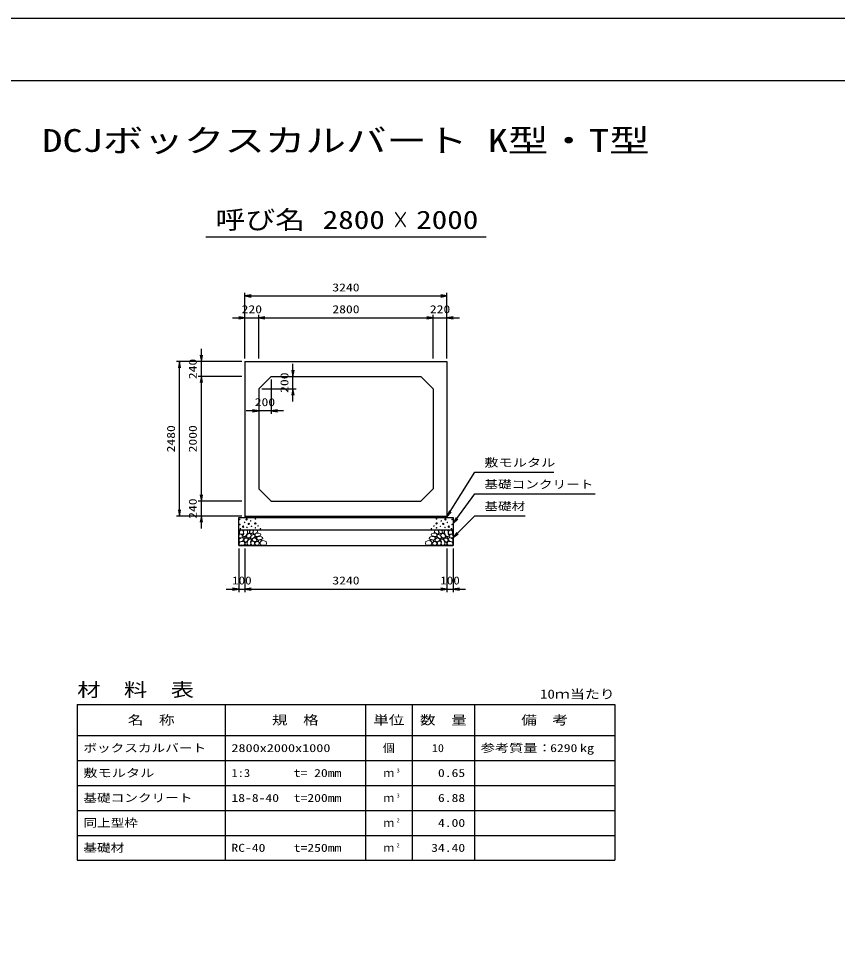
# Model space of a CAD drawing. Units: millimetres at full size. Extents: x 0 to 42050, y 0 to 29700.
# Drawn here: x 15772 to 28911, y 14850 to 29700 of the extents above; entities that cross this region are included whole.
import ezdxf
from ezdxf.enums import TextEntityAlignment as Align

# ---------------------------------------------------------------- set-up
doc = ezdxf.new("R2010")
doc.units = ezdxf.units.MM
for name, color, linetype, lineweight in [('D-DCR-HCHn', 4, 'Continuous', 9), ('D-MTR-FRAM', 7, 'Continuous', 25), ('D-MTR-LINE', 7, 'Continuous', 25), ('D-STR-DIM', 7, 'Continuous', 25), ('D-STR-STRn', 1, 'Continuous', 25), ('D-STR-TXT', 7, 'Continuous', 25), ('D-TTL', 2, 'Continuous', 25), ('D-TTL-TXT', 7, 'Continuous', 25)]:
    doc.layers.add(name, color=color, linetype=linetype, lineweight=lineweight)
doc.layers.add('D-MTR', color=7, linetype='Continuous')
doc.layers.add('D-MTR-TXT', color=7, linetype='Continuous')
doc.styles.add('ＭＳ ゴシック', font='')
doc.styles.get('ＭＳ ゴシック').set_extended_font_data('MS Gothic')

# ---------------------------------------------------------------- blocks, each defined once
blk = doc.blocks.new('open_arrow')
at = {"color": 0, "linetype": 'Continuous', "lineweight": -2}
blk.add_lwpolyline([(7.5, 1.25), (0, 0), (7.5, -1.25)], dxfattribs=at)

msp = doc.modelspace()

# ---------------------------------------------------------------- linework, layer by layer
at = {"layer": 'D-DCR-HCHn'}
for points in [[(19314.101, 21417.26), (19305.433, 21391.256), (19316.99, 21373.92), (19345.883, 21371.03), (19365.61, 21379.499), (19357.441, 21399.924), (19363.219, 21411.481), (19351.662, 21423.038), (19334.326, 21428.817)], [(19368.998, 21489.493), (19342.994, 21495.271), (19319.879, 21483.714), (19316.99, 21457.71), (19322.769, 21437.485), (19351.662, 21428.817), (19371.887, 21428.817), (19380.555, 21443.263), (19380.555, 21475.046)], [(19392.112, 21492.382), (19383.444, 21466.378), (19386.334, 21437.485), (19366.109, 21405.702), (19392.112, 21391.256), (19421.006, 21405.702), (19438.342, 21428.817), (19444.12, 21466.378), (19438.342, 21486.603), (19421.006, 21495.271)], [(19397.891, 21391.256), (19383.444, 21379.698), (19389.223, 21371.03), (19409.448, 21371.03), (19418.116, 21373.92), (19423.895, 21385.477), (19415.227, 21394.145)], [(19441.231, 21423.038), (19426.784, 21388.366), (19438.342, 21373.92), (19473.013, 21373.92), (19487.46, 21379.698), (19501.907, 21399.924), (19501.907, 21417.26), (19487.46, 21440.374), (19470.124, 21443.263)], [(19447.01, 21486.603), (19447.01, 21451.931), (19461.456, 21443.263), (19475.903, 21451.931), (19478.792, 21472.157), (19475.903, 21489.493), (19455.678, 21495.271)], [(19495.601, 21438.845), (19483.999, 21446.941), (19482.006, 21474.16), (19491.557, 21495.616), (19515.582, 21498.128), (19535.263, 21492.156), (19536.848, 21480.53), (19534.014, 21456.921), (19518.752, 21447.586)], [(19511.681, 21414.73), (19523.297, 21420.817), (19534.296, 21426.161), (19540.86, 21439.065), (19535.554, 21447.961), (19525.968, 21450.014), (19510.137, 21441.115), (19498.42, 21432.605), (19499.515, 21424.944), (19503.895, 21417.527)], [(19513.109, 21353.224), (19500.35, 21357.579), (19499.086, 21385.688), (19509.964, 21410.928), (19540.015, 21425.156), (19562.452, 21419.405), (19563.795, 21388.924), (19553.477, 21376.886), (19525.401, 21361.311)], [(19561.239, 21431.998), (19571.02, 21443.092), (19588.359, 21449.342), (19602.287, 21458.717), (19606.55, 21473.49), (19600.013, 21487.695), (19586.369, 21496.218), (19570.845, 21497.886), (19555.522, 21495.424), (19545.719, 21486.98), (19538.918, 21469.457), (19537.379, 21452.722), (19541.1, 21442.871), (19543.729, 21433.23), (19552.948, 21429.842)], [(19592.239, 21373.692), (19592.239, 21384.551), (19585.72, 21389.466), (19574.97, 21390.609), (19566.278, 21387.18), (19563.19, 21376.664), (19570.738, 21368.891), (19580.802, 21364.319), (19590.409, 21368.319)], [(19582.727, 21392.135), (19572.952, 21395.066), (19568.675, 21400.928), (19565.905, 21416.938), (19569.816, 21438.619), (19595.776, 21448.926), (19625.648, 21448.926), (19653.03, 21433.998), (19657.653, 21418.004), (19653.385, 21406.63), (19640.583, 21401.299), (19619.247, 21397.745), (19592.931, 21392.013)], [(19618.634, 21335.297), (19610.545, 21339.592), (19599.424, 21347.928), (19594.874, 21356.518), (19594.874, 21375.212), (19608.523, 21390.37), (19638.349, 21394.159), (19670.449, 21390.117), (19686.12, 21378.585), (19690.164, 21360.462), (19677.761, 21349.388), (19667.436, 21345.361), (19650.312, 21343.128), (19634.987, 21340.305)], [(22431.366, 21335.297), (22439.455, 21339.592), (22450.576, 21347.928), (22455.126, 21356.518), (22455.126, 21375.212), (22441.477, 21390.37), (22411.651, 21394.159), (22379.551, 21390.117), (22363.88, 21378.585), (22359.836, 21360.462), (22372.239, 21349.388), (22382.564, 21345.361), (22399.688, 21343.128), (22415.013, 21340.305)], [(22467.273, 21392.135), (22477.048, 21395.066), (22481.325, 21400.928), (22484.095, 21416.938), (22480.184, 21438.619), (22454.224, 21448.926), (22424.352, 21448.926), (22396.97, 21433.998), (22392.347, 21418.004), (22396.615, 21406.63), (22409.417, 21401.299), (22430.753, 21397.745), (22457.069, 21392.013)], [(22488.761, 21431.998), (22478.98, 21443.092), (22461.641, 21449.342), (22447.713, 21458.717), (22443.45, 21473.49), (22449.987, 21487.695), (22463.631, 21496.218), (22479.155, 21497.886), (22494.478, 21495.424), (22504.281, 21486.98), (22511.082, 21469.457), (22512.621, 21452.722), (22508.9, 21442.871), (22506.271, 21433.23), (22497.052, 21429.842)], [(22457.761, 21373.692), (22457.761, 21384.551), (22464.28, 21389.466), (22475.03, 21390.609), (22483.722, 21387.18), (22486.81, 21376.664), (22479.262, 21368.891), (22469.198, 21364.319), (22459.591, 21368.319)], [(22536.891, 21353.224), (22549.65, 21357.579), (22550.914, 21385.688), (22540.036, 21410.928), (22509.985, 21425.156), (22487.548, 21419.405), (22486.205, 21388.924), (22496.523, 21376.886), (22524.599, 21361.311)], [(22538.319, 21414.73), (22526.703, 21420.817), (22515.704, 21426.161), (22509.14, 21439.065), (22514.446, 21447.961), (22524.032, 21450.014), (22539.863, 21441.115), (22551.58, 21432.605), (22550.485, 21424.944), (22546.105, 21417.527)], [(22554.399, 21438.845), (22566.001, 21446.941), (22567.994, 21474.16), (22558.443, 21495.616), (22534.418, 21498.128), (22514.737, 21492.156), (22513.152, 21480.53), (22515.986, 21456.921), (22531.248, 21447.586)], [(22608.769, 21423.038), (22623.216, 21388.366), (22611.658, 21373.92), (22576.987, 21373.92), (22562.54, 21379.698), (22548.093, 21399.924), (22548.093, 21417.26), (22562.54, 21440.374), (22579.876, 21443.263)], [(22602.99, 21486.603), (22602.99, 21451.931), (22588.544, 21443.263), (22574.097, 21451.931), (22571.208, 21472.157), (22574.097, 21489.493), (22594.322, 21495.271)], [(22657.888, 21492.382), (22666.556, 21466.378), (22663.666, 21437.485), (22683.891, 21405.702), (22657.888, 21391.256), (22628.994, 21405.702), (22611.658, 21428.817), (22605.88, 21466.378), (22611.658, 21486.603), (22628.994, 21495.271)], [(22652.109, 21391.256), (22666.556, 21379.698), (22660.777, 21371.03), (22640.552, 21371.03), (22631.884, 21373.92), (22626.105, 21385.477), (22634.773, 21394.145)], [(22681.002, 21489.493), (22707.006, 21495.271), (22730.121, 21483.714), (22733.01, 21457.71), (22727.231, 21437.485), (22698.338, 21428.817), (22678.113, 21428.817), (22669.445, 21443.263), (22669.445, 21475.046)], [(22735.899, 21417.26), (22744.567, 21391.256), (22733.01, 21373.92), (22704.117, 21371.03), (22684.39, 21379.499), (22692.559, 21399.924), (22686.781, 21411.481), (22698.338, 21423.038), (22715.674, 21428.817)], [(19368.944, 21321.261), (19390.346, 21353.365), (19387.671, 21361.39), (19358.243, 21369.416), (19331.49, 21366.741), (19312.763, 21350.689), (19310.087, 21331.962), (19312.763, 21313.235), (19334.165, 21307.884)], [(19379.645, 21254.378), (19398.372, 21262.404), (19403.723, 21289.157), (19393.021, 21307.884), (19374.294, 21313.235), (19350.217, 21310.56), (19323.464, 21299.859), (19310.087, 21283.807), (19310.087, 21265.08), (19318.113, 21254.378), (19350.217, 21257.054)], [(19443.852, 21321.261), (19457.229, 21353.365), (19446.527, 21366.741), (19414.424, 21366.741), (19401.047, 21361.39), (19387.671, 21342.663), (19387.671, 21326.612), (19401.047, 21305.209), (19417.099, 21302.534)], [(19438.502, 21262.404), (19438.502, 21294.508), (19425.125, 21302.534), (19411.749, 21294.508), (19409.073, 21275.781), (19411.749, 21259.729), (19430.476, 21254.378)], [(19489.332, 21257.054), (19497.358, 21281.131), (19494.683, 21307.884), (19513.41, 21337.313), (19489.332, 21350.689), (19462.579, 21337.313), (19446.527, 21315.91), (19441.177, 21281.131), (19446.527, 21262.404), (19462.579, 21254.378)], [(19483.982, 21350.689), (19497.358, 21361.39), (19492.007, 21369.416), (19473.28, 21369.416), (19465.254, 21366.741), (19459.904, 21356.04), (19467.93, 21348.014)], [(19510.735, 21259.729), (19534.812, 21254.378), (19556.215, 21265.08), (19558.89, 21289.157), (19553.539, 21307.884), (19526.786, 21315.91), (19508.059, 21315.91), (19500.033, 21302.534), (19500.033, 21273.106)], [(19573.981, 21310.925), (19538.607, 21317.521), (19523.56, 21329.658), (19518.808, 21348.655), (19533.492, 21363.022), (19562.102, 21371.082), (19583.749, 21358.154), (19597.74, 21340.74), (19593.78, 21323.062)], [(19569.869, 21296.931), (19588.084, 21312.234), (19614.219, 21311.97), (19632.17, 21296.931), (19634.81, 21269.227), (19622.666, 21253.924), (19588.876, 21251.549), (19572.509, 21261.311), (19565.645, 21283.738)], [(19639.876, 21297.808), (19627.748, 21303.743), (19621.39, 21310.697), (19622.71, 21327.843), (19632.307, 21336.236), (19652.7, 21341.151), (19669.015, 21341.271), (19674.293, 21329.761), (19662.814, 21319.51), (19652.239, 21310.35), (19648.573, 21301.331)], [(19683.293, 21252.112), (19666.233, 21256.916), (19654.939, 21264.601), (19649.893, 21279.011), (19647.01, 21292.7), (19658.544, 21313.594), (19681.131, 21327.524), (19715.492, 21322), (19742.645, 21311.913), (19749.133, 21281.652), (19743.366, 21259.317), (19716.934, 21252.593)], [(22366.707, 21252.112), (22383.767, 21256.916), (22395.061, 21264.601), (22400.107, 21279.011), (22402.99, 21292.7), (22391.456, 21313.594), (22368.869, 21327.524), (22334.508, 21322), (22307.355, 21311.913), (22300.867, 21281.652), (22306.634, 21259.317), (22333.066, 21252.593)], [(22410.124, 21297.808), (22422.252, 21303.743), (22428.61, 21310.697), (22427.29, 21327.843), (22417.693, 21336.236), (22397.3, 21341.151), (22380.985, 21341.271), (22375.707, 21329.761), (22387.186, 21319.51), (22397.761, 21310.35), (22401.427, 21301.331)], [(22480.131, 21296.931), (22461.916, 21312.234), (22435.781, 21311.97), (22417.83, 21296.931), (22415.19, 21269.227), (22427.334, 21253.924), (22461.124, 21251.549), (22477.491, 21261.311), (22484.355, 21283.738)], [(22476.019, 21310.925), (22511.393, 21317.521), (22526.44, 21329.658), (22531.192, 21348.655), (22516.508, 21363.022), (22487.898, 21371.082), (22466.251, 21358.154), (22452.26, 21340.74), (22456.22, 21323.062)], [(22539.265, 21259.729), (22515.188, 21254.378), (22493.785, 21265.08), (22491.11, 21289.157), (22496.461, 21307.884), (22523.214, 21315.91), (22541.941, 21315.91), (22549.967, 21302.534), (22549.967, 21273.106)], [(22560.668, 21257.054), (22552.642, 21281.131), (22555.317, 21307.884), (22536.59, 21337.313), (22560.668, 21350.689), (22587.421, 21337.313), (22603.473, 21315.91), (22608.823, 21281.131), (22603.473, 21262.404), (22587.421, 21254.378)], [(22566.018, 21350.689), (22552.642, 21361.39), (22557.993, 21369.416), (22576.72, 21369.416), (22584.746, 21366.741), (22590.096, 21356.04), (22582.07, 21348.014)], [(22606.148, 21321.261), (22592.771, 21353.365), (22603.473, 21366.741), (22635.576, 21366.741), (22648.953, 21361.39), (22662.329, 21342.663), (22662.329, 21326.612), (22648.953, 21305.209), (22632.901, 21302.534)], [(22611.498, 21262.404), (22611.498, 21294.508), (22624.875, 21302.534), (22638.251, 21294.508), (22640.927, 21275.781), (22638.251, 21259.729), (22619.524, 21254.378)], [(22670.355, 21254.378), (22651.628, 21262.404), (22646.277, 21289.157), (22656.979, 21307.884), (22675.706, 21313.235), (22699.783, 21310.56), (22726.536, 21299.859), (22739.913, 21283.807), (22739.913, 21265.08), (22731.887, 21254.378), (22699.783, 21257.054)], [(22681.056, 21321.261), (22659.654, 21353.365), (22662.329, 21361.39), (22691.757, 21369.416), (22718.51, 21366.741), (22737.237, 21350.689), (22739.913, 21331.962), (22737.237, 21313.235), (22715.835, 21307.884)]]:
    msp.add_lwpolyline(points, close=True, dxfattribs=at)
for centre, radius in [((19321.091, 21666.145), 4.5), ((19322.803, 21585.879), 4.5), ((19374.855, 21550.444), 11.25), ((19398.437, 21618.641), 4.5), ((19430.004, 21666.145), 11.25), ((19436.552, 21538.646), 4.5), ((19464.996, 21594.955), 11.25), ((19496.563, 21642.459), 4.5), ((19510.06, 21555.807), 4.5), ((19570.741, 21603.204), 11.25), ((19571.763, 21531.675), 4.5), ((19572.197, 21675.221), 4.5), ((19613.942, 21563.293), 4.5), ((22436.058, 21563.293), 4.5), ((22479.259, 21603.204), 11.25), ((22477.803, 21675.221), 4.5), ((22478.237, 21531.675), 4.5), ((22539.94, 21555.807), 4.5), ((22553.437, 21642.459), 4.5), ((22585.004, 21594.955), 11.25), ((22619.996, 21666.145), 11.25), ((22613.448, 21538.646), 4.5), ((22651.563, 21618.641), 4.5), ((22675.145, 21550.444), 11.25), ((22727.197, 21585.879), 4.5), ((22728.909, 21666.145), 4.5), ((19331.905, 21517.286), 4.5), ((19653.193, 21517.037), 4.5), ((22396.807, 21517.037), 4.5), ((22718.095, 21517.286), 4.5)]:
    msp.add_circle(centre, radius, dxfattribs=at)
at = {"layer": 'D-MTR-FRAM'}
for p, q in [((16712.5, 18700), (25337.5, 18700)), ((16712.5, 18700), (16712.5, 16200)), ((25337.5, 18700), (25337.5, 16200)), ((16712.5, 16200), (25337.5, 16200))]:
    msp.add_line(p, q, dxfattribs=at)
at = {"layer": 'D-MTR-LINE'}
for p, q in [((19087.5, 18700), (19087.5, 16200)), ((21337.5, 18700), (21337.5, 16200)), ((22087.5, 18700), (22087.5, 16200)), ((23087.5, 18700), (23087.5, 16200)), ((16712.5, 18200), (25337.5, 18200)), ((16712.5, 17800), (25337.5, 17800)), ((16712.5, 17400), (25337.5, 17400)), ((16712.5, 17000), (25337.5, 17000)), ((16712.5, 16600), (25337.5, 16600))]:
    msp.add_line(p, q, dxfattribs=at)
at = {"layer": 'D-STR-DIM'}
for p, q in [((19405, 24250), (19405, 25300)), ((19405, 25250), (22645, 25250)), ((22645, 24250), (22645, 25300)), ((19405, 24250), (19405, 24950)), ((19625, 24250), (19625, 24950)), ((19625, 24250), (19625, 24950)), ((22425, 24250), (22425, 24950)), ((22425, 24250), (22425, 24950)), ((22645, 24250), (22645, 24950)), ((19205, 24900), (19825, 24900)), ((19625, 24900), (22425, 24900)), ((22225, 24900), (22845, 24900)), ((18705, 23760), (18705, 24400)), ((19355, 24200), (18305, 24200)), ((18355, 21720), (18355, 24200)), ((19355, 24200), (18655, 24200)), ((20175, 23560), (20175, 24160)), ((19355, 23960), (18655, 23960)), ((19355, 23960), (18655, 23960)), ((18705, 21960), (18705, 23960)), ((19825, 23910), (19825, 23360)), ((19875, 23960), (20225, 23960)), ((19675, 23760), (20225, 23760)), ((19625, 23710), (19625, 23360)), ((20025, 23410), (19425, 23410)), ((18705, 21520), (18705, 22160)), ((19355, 21960), (18655, 21960)), ((19355, 21960), (18655, 21960)), ((19355, 21720), (18305, 21720)), ((19355, 21720), (18655, 21720)), ((19305, 21200), (19305, 20500)), ((19405, 21200), (19405, 20500)), ((19405, 21200), (19405, 20500)), ((22645, 21200), (22645, 20500)), ((22645, 21200), (22645, 20500)), ((22745, 21200), (22745, 20500)), ((19105, 20550), (19605, 20550)), ((19405, 20550), (22645, 20550)), ((22445, 20550), (22945, 20550))]:
    msp.add_line(p, q, dxfattribs=at)
at = {"layer": 'D-STR-STRn'}
for p, q in [((19405, 24200), (22645, 24200)), ((19405, 24200), (19405, 21720)), ((22645, 24200), (22645, 21720)), ((19825, 23960), (19625, 23760)), ((19825, 23960), (22225, 23960)), ((22425, 23760), (22225, 23960)), ((19625, 23760), (19625, 22160)), ((22425, 23760), (22425, 22160)), ((19625, 22160), (19825, 21960)), ((22225, 21960), (22425, 22160)), ((19825, 21960), (22225, 21960)), ((19305, 21250), (19305, 21700)), ((19305, 21700), (22745, 21700)), ((19405, 21720), (19405, 21700)), ((19405, 21720), (22645, 21720)), ((22645, 21720), (22645, 21700)), ((22745, 21700), (22745, 21250)), ((19305, 21500), (22745, 21500)), ((19305, 21250), (22745, 21250))]:
    msp.add_line(p, q, dxfattribs=at)
at = {"layer": 'D-STR-TXT'}
for points in [[(22645, 21710), (23095, 22425), (23195, 22425), (24361.624, 22425)], [(22745, 21600), (23095, 22075), (23195, 22075), (25020.761, 22075)], [(22745, 21375), (23095, 21725), (23195, 21725), (23902.36, 21725)]]:
    msp.add_lwpolyline(points, dxfattribs=at)
at = {"layer": 'D-TTL'}
for points in [[(0, 0), (42050, 0), (42050, 29700), (0, 29700)], [(1000, 1000), (41050, 1000), (41050, 28700), (1000, 28700)]]:
    msp.add_lwpolyline(points, close=True, dxfattribs=at)
at = {"layer": 'D-TTL-TXT'}
msp.add_line((18775, 26200), (23275, 26200), dxfattribs=at)

# ---------------------------------------------------------------- block references
at = {"layer": 'D-STR-DIM', "xscale": 13.3, "yscale": 13.3}
for p in [(19405, 25250), (19625, 24900), (19625, 24900), (22645, 24900), (19825, 23410), (19405, 20550), (19405, 20550), (22745, 20550)]:
    msp.add_blockref('open_arrow', p, dxfattribs=at)
for p, rotation in [((22645, 25250), 180), ((19405, 24900), 180), ((22425, 24900), 180), ((22425, 24900), 180), ((18705, 24200), 90), ((18355, 24200), 270), ((20175, 23960), 90), ((18705, 23960), 270), ((18705, 23960), 270), ((20175, 23760), 270), ((19625, 23410), 180), ((18705, 21960), 90), ((18705, 21960), 90), ((18355, 21720), 90), ((18705, 21720), 270), ((19305, 20550), 180), ((22645, 20550), 180), ((22645, 20550), 180)]:
    msp.add_blockref('open_arrow', p, dxfattribs=dict(at, rotation=rotation))
at = {"layer": 'D-STR-TXT', "xscale": 13.3, "yscale": 13.3}
for p, rotation in [((22645, 21710), 57.8), ((22745, 21600), 53.6), ((22745, 21375), 45)]:
    msp.add_blockref('open_arrow', p, dxfattribs=dict(at, rotation=rotation))

# ---------------------------------------------------------------- texts
at = {"layer": 'D-MTR', "style": 'ＭＳ ゴシック', "width": 1.25}
msp.add_text('材\u3000料\u3000表', height=219.9, dxfattribs=at).set_placement((16712.5, 18760), align=Align.BOTTOM_LEFT)
at = {"layer": 'D-MTR', "style": 'ＭＳ ゴシック', "width": 1.2}
msp.add_text('10ｍ当たり', height=146.6, dxfattribs=at).set_placement((25337.5, 18748.333), align=Align.BOTTOM_RIGHT)
at = {"layer": 'D-MTR-TXT', "style": 'ＭＳ ゴシック'}
for s, height, width, p in [('名\u3000称', 146.6, 1.25, (17900, 18450)), ('規\u3000格', 146.6, 1.25, (20212.5, 18450)), ('単位', 146.6, 1.25, (21712.5, 18450)), ('数\u3000量', 146.6, 1.25, (22587.5, 18450)), ('備\u3000考', 146.6, 1.25, (24212.5, 18450)), ('個', 128.3, 1.1, (21712.5, 18000))]:
    msp.add_text(s, height=height, dxfattribs=dict(at, width=width)).set_placement(p, align=Align.MIDDLE_CENTER)
for s, width, p in [('ボックスカルバート', 1.25, (16812.5, 18000)), ('2800x2000x1000', 1.3, (19187.5, 18000)), ('参考質量：    kg', 1.3, (23187.5, 18000)), ('敷モルタル', 1.3, (16812.5, 17600)), ('1:3', 1.15, (19187.5, 17600)), ('t= 20mm', 1.25, (20187.5, 17600)), ('基礎コンクリート', 1.25, (16812.5, 17200)), ('18-8-40', 1.25, (19187.5, 17200)), ('t=200mm', 1.25, (20187.5, 17200)), ('同上型枠', 1.25, (16812.5, 16800)), ('基礎材', 1.25, (16812.5, 16400)), ('RC-40', 1.25, (19187.5, 16400)), ('t=250mm', 1.25, (20187.5, 16400))]:
    msp.add_text(s, height=128.3, dxfattribs=dict(at, width=width)).set_placement(p, align=Align.MIDDLE_LEFT)
for s, width, p in [('10', 1.1, (22596.383, 18000)), ('6290', 1.25, (24737.5, 18000)), ('0.65', 1.25, (22937.5, 17600)), ('6.88', 1.25, (22937.5, 17200)), ('4.00', 1.25, (22937.5, 16800)), ('34.40', 1.25, (22937.5, 16400))]:
    msp.add_text(s, height=128.3, dxfattribs=dict(at, width=width)).set_placement(p, align=Align.MIDDLE_RIGHT)
for p in [(21712.5, 17600), (21712.5, 17200), (21712.5, 16800), (21712.5, 16400)]:
    msp.add_text('ｍ', height=128.3, dxfattribs=at).set_placement(p, align=Align.MIDDLE_CENTER)
at = {"layer": 'D-MTR-TXT', "style": 'ＭＳ ゴシック', "width": 1.15}
for s, p in [('3', (21837.5, 17588.333)), ('3', (21837.5, 17188.333)), ('2', (21837.5, 16788.333)), ('2', (21837.5, 16388.333))]:
    msp.add_text(s, height=64.15, dxfattribs=at).set_placement(p, align=Align.BOTTOM_LEFT)
at = {"layer": 'D-STR-DIM', "style": 'ＭＳ ゴシック'}
for s, width, p in [('3240', 1.25, (21025, 25387.5)), ('220', 1.25, (19515, 25037.5)), ('2800', 1.25, (21025, 25037.5)), ('220', 1.25, (22535, 25037.5)), ('200', 1.25, (19725, 23547.5)), ('100', 1.2, (19355, 20687.5)), ('3240', 1.25, (21025, 20687.5)), ('100', 1.2, (22695, 20687.5))]:
    msp.add_text(s, height=128.3, dxfattribs=dict(at, width=width)).set_placement(p, align=Align.MIDDLE_CENTER)
at = {"layer": 'D-STR-DIM', "style": 'ＭＳ ゴシック', "width": 1.25}
for s, p in [('240', (18567.5, 24080)), ('200', (20037.5, 23860)), ('2480', (18217.5, 22960)), ('2000', (18567.5, 22960)), ('240', (18567.5, 21840))]:
    msp.add_text(s, height=128.3, rotation=90, dxfattribs=at).set_placement(p, align=Align.MIDDLE_CENTER)
at = {"layer": 'D-STR-TXT', "style": 'ＭＳ ゴシック'}
for s, width, p in [('敷モルタル', 1.3, (23245, 22475)), ('基礎コンクリート', 1.25, (23245, 22125)), ('基礎材', 1.25, (23245, 21775))]:
    msp.add_text(s, height=128.3, dxfattribs=dict(at, width=width)).set_placement(p, align=Align.BOTTOM_LEFT)
at = {"layer": 'D-TTL-TXT', "style": 'ＭＳ ゴシック'}
for s, height, width, p in [('DCJボックスカルバート K型・T型', 366.6, 1.3, (21025, 27450)), ('呼び名', 293.3, 1.2, (19650, 26237.5)), ('2800', 293.3, 1.25, (21150, 26237.5)), ('×', 293.3, 0.7, (21900, 26237.5)), ('2000', 293.3, 1.25, (22650, 26237.5))]:
    msp.add_text(s, height=height, dxfattribs=dict(at, width=width)).set_placement(p, align=Align.BOTTOM_CENTER)

doc.saveas('drawing.dxf')
